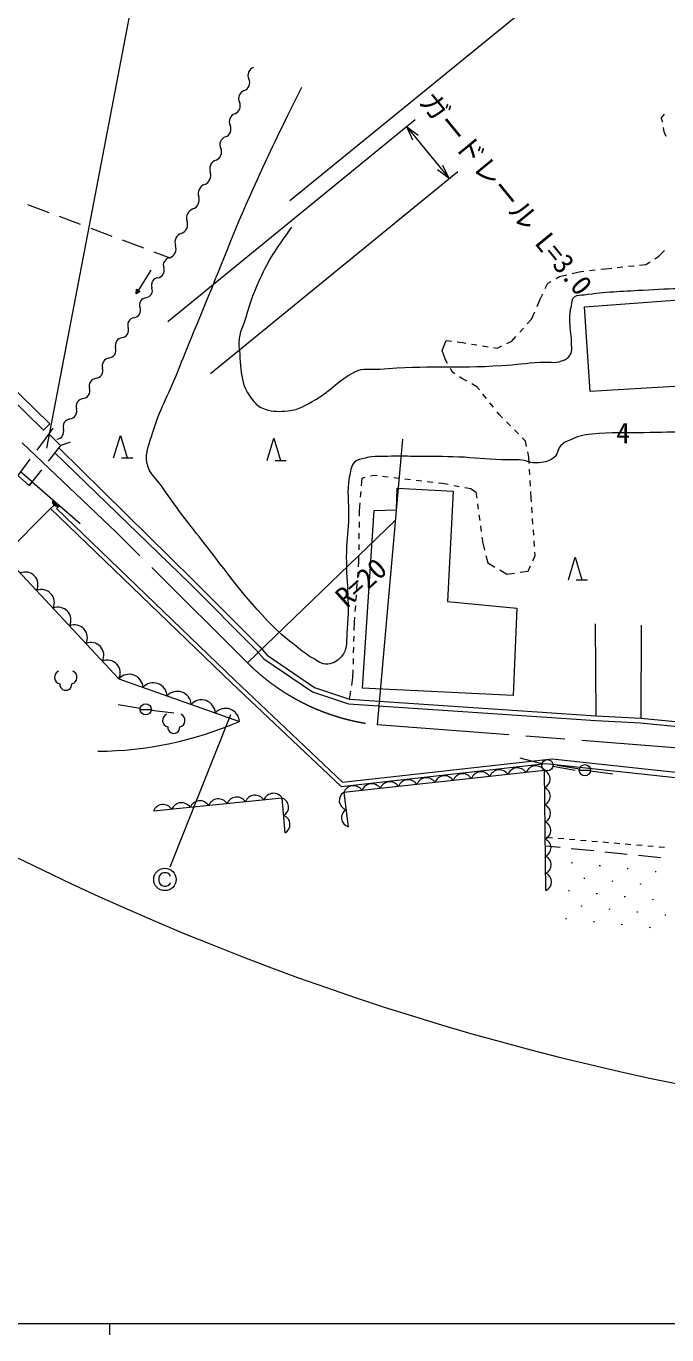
# Model space of a CAD drawing. Units: millimetres, scale not verified. Extents: x 40000 to 680000, y 20000 to 380000.
# Drawn here: x 160578 to 217586, y 204000 to 320530 of the extents above; entities that cross this region are included whole.
import ezdxf
from ezdxf.enums import TextEntityAlignment as Align

# ---------------------------------------------------------------- set-up
doc = ezdxf.new("R2010")
doc.units = ezdxf.units.MM
doc.header["$LTSCALE"] = 1000
doc.linetypes.add('CHAIN', pattern=[18.5, 12, -1.5, 3.5, -1.5])
for name, color, linetype, lineweight in [('M-BGD', 7, 'Continuous', 13), ('M-BMK', 2, 'CHAIN', 13), ('M-BMK-SRVR', 3, 'Continuous', 13), ('M-STR-HTXT', 7, 'Continuous', 13), ('M-STR-STRC', 7, 'Continuous', 13), ('M-TTL-BAND', 7, 'Continuous', 13)]:
    doc.layers.add(name, color=color, linetype=linetype, lineweight=lineweight)
doc.styles.add('ＭＳ ゴシック', font='')
doc.styles.get('ＭＳ ゴシック').set_extended_font_data('MS Gothic')

msp = doc.modelspace()

# ---------------------------------------------------------------- linework, layer by layer
at = {"layer": 'M-BGD'}
for p, q in [((217118, 312356), (217386, 312702)), ((217192, 311987), (217118, 312356)), ((217364, 311127), (217290, 311496)), ((217514, 310710), (217364, 311127)), ((160707, 304655), (162580, 303952)), ((163516, 303600), (165388, 302897)), ((166324, 302546), (168196, 301842)), ((169133, 301491), (171005, 300787)), ((171941, 300436), (173351, 299906)), ((215732, 299318), (216100, 299552)), ((216522, 299821), (216890, 300055)), ((216890, 300055), (217382, 300560)), ((171669, 298817), (170369, 296682)), ((208046, 298230), (208680, 298382)), ((209167, 298499), (209801, 298651)), ((209801, 298651), (210214, 298701)), ((210711, 298761), (211207, 298821)), ((211704, 298882), (212117, 298932)), ((212117, 298932), (212682, 298992)), ((213179, 299045), (213676, 299098)), ((214173, 299151), (214670, 299204)), ((215167, 299258), (215732, 299318)), ((206767, 297157), (206993, 297633)), ((206993, 297633), (207302, 297808)), ((207737, 298055), (208046, 298230)), ((170369, 296682), (170403, 297100)), ((170724, 296905), (170369, 296682)), ((170403, 297100), (170724, 296905)), ((206039, 295564), (206326, 296229)), ((206326, 296229), (206553, 296706)), ((205554, 294440), (205841, 295105)), ((205173, 294020), (205554, 294440)), ((197605, 291650), (197956, 292527)), ((197956, 292527), (198428, 292469)), ((203358, 292285), (203782, 292492)), ((203782, 292492), (204163, 292911)), ((204500, 293281), (204836, 293651)), ((197886, 290807), (197605, 291650)), ((198924, 292409), (199395, 292351)), ((199395, 292351), (199705, 292302)), ((200199, 292224), (200692, 292145)), ((201186, 292066), (201680, 291988)), ((202174, 291909), (202484, 291860)), ((202484, 291860), (202908, 292067)), ((198076, 290479), (197886, 290807)), ((198518, 289719), (198328, 290047)), ((198731, 289577), (198518, 289719)), ((199360, 289158), (199147, 289300)), ((199808, 288910), (199360, 289158)), ((200694, 288421), (200246, 288668)), ((200911, 288150), (200694, 288421)), ((201537, 287370), (201224, 287760)), ((202163, 286590), (201850, 286980)), ((202694, 285929), (202476, 286200)), ((202975, 285644), (202694, 285929)), ((203677, 284931), (203326, 285288)), ((204379, 284219), (204028, 284575)), ((162605, 284231), (161516, 282780)), ((163634, 283181), (162547, 281803)), ((168362, 282093), (168962, 284093)), ((168962, 284093), (169562, 282093)), ((182023, 281856), (182623, 283856)), ((182623, 283856), (183223, 281856)), ((205010, 283578), (204729, 283863)), ((205108, 283112), (205010, 283578)), ((169062, 282093), (170062, 282093)), ((205309, 282156), (205211, 282622)), ((205342, 281579), (205309, 282156)), ((160916, 281980), (159827, 280529)), ((161928, 281018), (160841, 279640)), ((182723, 281856), (183723, 281856)), ((205400, 280581), (205371, 281080)), ((161105, 279942), (165387, 276248)), ((190412, 279588), (190464, 280296)), ((190464, 280296), (190729, 280360)), ((191215, 280478), (191481, 280542)), ((191481, 280542), (191803, 280505)), ((192299, 280448), (192796, 280391)), ((193293, 280334), (193789, 280277)), ((194286, 280220), (194783, 280162)), ((195280, 280105), (195776, 280048)), ((196273, 279991), (196770, 279934)), ((197267, 279877), (197588, 279840)), ((197588, 279840), (198132, 279736)), ((205457, 279583), (205428, 280082)), ((190340, 278591), (190376, 279089)), ((198623, 279641), (199114, 279547)), ((199605, 279453), (200150, 279349)), ((200150, 279349), (200606, 279033)), ((200606, 279033), (200676, 278504)), ((205519, 278506), (205486, 279083)), ((162735, 277593), (158576, 273408)), ((190245, 276887), (190253, 277383)), ((190253, 277383), (190304, 278092)), ((191506, 277414), (190485, 261590)), ((200741, 278009), (200806, 277513)), ((205541, 278189), (205519, 278506)), ((205609, 277192), (205575, 277690)), ((190230, 275887), (190237, 276387)), ((200872, 277017), (200937, 276521)), ((205678, 276194), (205643, 276693)), ((190214, 274887), (190222, 275387)), ((201002, 276026), (201068, 275530)), ((201133, 275034), (201203, 274506)), ((205746, 275196), (205712, 275695)), ((190198, 273887), (190206, 274387)), ((201203, 274506), (201368, 273870)), ((205814, 274199), (205780, 274697)), ((158576, 273408), (168827, 262420)), ((190148, 272398), (190183, 272891)), ((190183, 272891), (190191, 273388)), ((201494, 273386), (201659, 272751)), ((201659, 272751), (202287, 272371)), ((205659, 272925), (205870, 273383)), ((205870, 273383), (205848, 273700)), ((208831, 271236), (209431, 273236)), ((209431, 273236), (210031, 271236)), ((190078, 271401), (190113, 271900)), ((202715, 272113), (203343, 271733)), ((203343, 271733), (204044, 271837)), ((204538, 271910), (205239, 272014)), ((205239, 272014), (205450, 272471)), ((190007, 270403), (190042, 270902)), ((209531, 271236), (210531, 271236)), ((189937, 269406), (189972, 269904)), ((189867, 268408), (189902, 268907)), ((189777, 266727), (189797, 267416)), ((189797, 267416), (189831, 267909)), ((211295, 259130), (211231, 267325)), ((215302, 267185), (215272, 258919)), ((189748, 265727), (189762, 266227)), ((189719, 264727), (189734, 265227)), ((189691, 263728), (189705, 264228)), ((168827, 262420), (179557, 258625)), ((189544, 261821), (189656, 262538)), ((189656, 262538), (189676, 263228)), ((189355, 260610), (189467, 261327)), ((170729, 259779), (168757, 260110)), ((170723, 259697), (171723, 259697)), ((171719, 259634), (173703, 259382)), ((206477, 254845), (204539, 255337)), ((207454, 254636), (209424, 254291)), ((209807, 254358), (207834, 254689)), ((209800, 254275), (210800, 254275)), ((210796, 254212), (212780, 253960)), ((206853, 248319), (207418, 248270)), ((207917, 248228), (208415, 248185)), ((206780, 247546), (208093, 247414)), ((208913, 248143), (209411, 248100)), ((209088, 247314), (211078, 247114)), ((209909, 248057), (210408, 248015)), ((210906, 247972), (211404, 247929)), ((211902, 247887), (212400, 247844)), ((212898, 247802), (213397, 247759)), ((213895, 247716), (214393, 247674)), ((214891, 247631), (215389, 247588)), ((215887, 247546), (216386, 247503)), ((216884, 247461), (217382, 247418)), ((209086, 246048), (209186, 246037)), ((212073, 247014), (214063, 246813)), ((215058, 246713), (217048, 246513)), ((211573, 245787), (211672, 245777)), ((214059, 245527), (214158, 245516)), ((216545, 245266), (216645, 245256)), ((208826, 243561), (208925, 243551)), ((210199, 244674), (210299, 244664)), ((212686, 244414), (212785, 244403)), ((215172, 244153), (215271, 244143)), ((211312, 243301), (211412, 243290)), ((213798, 243040), (213898, 243030)), ((216285, 242780), (216384, 242769)), ((209939, 242188), (210038, 242177)), ((212425, 241927), (212524, 241917)), ((214911, 241667), (215011, 241656)), ((217398, 241406), (217497, 241396)), ((208565, 241075), (208665, 241064)), ((211052, 240814), (211151, 240804)), ((213538, 240554), (213637, 240544)), ((216024, 240293), (216124, 240283))]:
    msp.add_line(p, q, dxfattribs=at)
for points in [[(210762, 288008), (210254, 295543), (229896, 296983), (229558, 301639), (227356, 301639), (226764, 310275), (235146, 310783), (236754, 289532)], [(159827, 280529), (160841, 279640), (161105, 279942), (160092, 280831)]]:
    msp.add_lwpolyline(points, close=True, dxfattribs=at)
for points in [[(143247, 303059), (162122, 284566), (162684, 285127), (143832, 303527)], [(162958, 284720), (162605, 284231), (163634, 283181), (164508, 283524)], [(163134, 282547), (175114, 270934), (181057, 264967), (181727, 264200), (186055, 261259), (189273, 260194), (202528, 259284), (211270, 258711), (215241, 258500), (226310, 257410), (229659, 257222), (243838, 256072), (248978, 256013), (260271, 256609), (275832, 257854), (286069, 258485), (287929, 259075)], [(163474, 282978), (175410, 271232), (181365, 265254), (182008, 264517), (186243, 261639), (189355, 260610), (202556, 259703), (211295, 259130), (215272, 258919), (226342, 257828), (229688, 257641), (243857, 256492), (248969, 256433), (260244, 257028), (275802, 258273), (285992, 258901), (287934, 259517)], [(193605, 279379), (198570, 279118), (198062, 269297), (204242, 268704), (203904, 260915), (190485, 261590)], [(191506, 277414), (193534, 277449), (193605, 279379)], [(163281, 278065), (162735, 277593), (178887, 262034), (188606, 252839), (206823, 254874)], [(163557, 277826), (163270, 277578), (179136, 262295), (188733, 253216), (207376, 255299)], [(206823, 254874), (221358, 253296), (233095, 252208), (244314, 251688), (255018, 251512), (260785, 251758), (276250, 252834), (289980, 253797), (299440, 254382), (310265, 255412)], [(207376, 255299), (221406, 253776), (233129, 252690), (244329, 252170), (255012, 251995), (260758, 252239), (276217, 253315), (289948, 254279), (299403, 254863), (310220, 255892)], [(206832, 243577), (206692, 254246), (188840, 252304), (189238, 249239)], [(183620, 248689), (183362, 251801), (171898, 250631)]]:
    msp.add_lwpolyline(points, dxfattribs=at)
for centre in [(171223, 259697), (206962, 254723), (210300, 254275)]:
    msp.add_circle(centre, 500, dxfattribs=at)
for centre, radius, start, end in [((179725, 315495), 743, 289.56623, 26.4112), ((181056, 316156), 743, 109.56623, 206.4112), ((180222, 314094), 743, 109.56623, 206.4112), ((178891, 313433), 743, 289.56623, 26.4112), ((179389, 312033), 743, 109.56623, 206.4112), ((178058, 311371), 743, 289.56623, 26.4112), ((178555, 309971), 743, 109.56623, 206.4112), ((177224, 309310), 743, 289.56623, 26.4112), ((177757, 307809), 850, 109.54513, 199.7719), ((176158, 307234), 850, 289.54513, 19.7719), ((175128, 305058), 850, 289.54513, 19.7719), ((176727, 305633), 850, 109.54513, 199.7719), ((175696, 303457), 850, 109.54513, 199.7719), ((174098, 302882), 850, 289.54513, 19.7719), ((174666, 301281), 850, 109.54513, 199.7719), ((173067, 300707), 850, 289.54513, 19.7719), ((173439, 299252), 660, 97.6403, 200.84899), ((172206, 298782), 660, 277.6403, 20.84899), ((171148, 297005), 660, 277.6403, 20.84899), ((172381, 297475), 660, 97.6403, 200.84899), ((171324, 295697), 660, 97.6403, 200.84899), ((170090, 295227), 660, 277.6403, 20.84899), ((169033, 293450), 660, 277.6403, 20.84899), ((170266, 293920), 660, 97.6403, 200.84899), ((169211, 292098), 704, 97.41082, 197.12538), ((167866, 291684), 704, 277.41082, 17.12538), ((168048, 290288), 704, 97.41082, 197.12538), ((166885, 288479), 704, 97.41082, 197.12538), ((166703, 289874), 704, 277.41082, 17.12538), ((165540, 288064), 704, 277.41082, 17.12538), ((165721, 286669), 704, 97.41082, 197.12538), ((164558, 284859), 704, 97.41082, 197.12538), ((164376, 286254), 704, 277.41082, 17.12538), ((163213, 284444), 704, 277.41082, 17.12538), ((163281, 278136), 354, 148.00592, 310.4111), ((163281, 278136), 283, 150.22996, 308.18706), ((163281, 278136), 212, 153.97629, 304.44074), ((163281, 278136), 142, 161.68802, 296.72901), ((163281, 278136), 100, 172.00568, 286.41134), ((160485, 270785), 1143, 333.1296, 112.9005), ((161950, 269216), 1143, 333.1296, 112.9005), ((163414, 267646), 1143, 333.1296, 112.9005), ((164879, 266076), 1143, 333.1296, 112.9005), ((166343, 264506), 1143, 333.1296, 112.9005), ((167808, 262937), 1143, 333.1296, 112.9005), ((163697, 262548), 599, 113.44836, 257.2818), ((164500, 262548), 599, 282.7182, 66.55164), ((169737, 261580), 1238, 3.74879, 137.28838), ((164098, 261932), 534, 176.52859, 3.47141), ((171883, 260821), 1238, 3.74879, 137.28838), ((174029, 260062), 1238, 3.74879, 137.28838), ((176175, 259303), 1238, 3.74879, 137.28838), ((173310, 258710), 599, 113.44836, 257.2818), ((174113, 258710), 599, 282.7182, 66.55164), ((178321, 258544), 1238, 3.74879, 137.28838), ((166742, 288169), 32204, 270.39022, 293.44862), ((173712, 258094), 534, 176.52859, 3.47141), ((201056, 253215), 916, 33.22705, 159.18952), ((202679, 253391), 916, 33.22705, 159.18952), ((204302, 253568), 916, 33.22705, 159.18952), ((205925, 253744), 916, 33.22705, 159.18952), ((206371, 253480), 831, 294.21953, 67.28817), ((189696, 251979), 916, 33.22705, 159.18952), ((191319, 252155), 916, 33.22705, 159.18952), ((192942, 252332), 916, 33.22705, 159.18952), ((194565, 252508), 916, 33.22705, 159.18952), ((196188, 252685), 916, 33.22705, 159.18952), ((197811, 252861), 916, 33.22705, 159.18952), ((199434, 253038), 916, 33.22705, 159.18952), ((177673, 250791), 928, 33.27456, 158.37813), ((179311, 250958), 928, 33.27456, 158.37813), ((180949, 251125), 928, 33.27456, 158.37813), ((182587, 251292), 928, 33.27456, 158.37813), ((183068, 250994), 859, 299.44588, 70.0101), ((189283, 251583), 847, 121.57937, 253.20865), ((206391, 251956), 831, 294.21953, 67.28817), ((172760, 250290), 928, 33.27456, 158.37813), ((174398, 250457), 928, 33.27456, 158.37813), ((176036, 250624), 928, 33.27456, 158.37813), ((189482, 250050), 847, 121.57937, 253.20865), ((206411, 250432), 831, 294.21953, 67.28817), ((183197, 249438), 859, 299.44588, 70.0101), ((206431, 248907), 831, 294.21953, 67.28817), ((206451, 247383), 831, 294.21953, 67.28817), ((206471, 245859), 831, 294.21953, 67.28817), ((206491, 244335), 831, 294.21953, 67.28817)]:
    msp.add_arc(centre, radius, start, end, dxfattribs=at)
for points, knots in [([(223629, 284457), (219690, 284406), (218691, 284399), (215527, 284327), (213735, 284287), (212723, 284394), (210941, 284210), (210112, 284125), (209647, 283980), (208882, 283649), (208573, 283515), (208383, 283431), (208157, 283181), (207813, 282801), (207894, 282358), (207478, 282058), (206993, 281708), (206601, 281682), (206004, 281637), (205484, 281597), (205212, 281835), (204694, 281894), (203990, 281974), (203588, 281878), (202881, 281906), (201380, 281964), (200545, 282105), (199044, 282163), (197619, 282218), (196819, 282194), (195394, 282210), (194489, 282220), (193981, 282272), (193078, 282233), (192162, 282194), (191627, 282289), (190738, 282070), (190356, 281975), (190076, 281978), (189802, 281695), (189418, 281298), (189437, 280904), (189334, 280362), (189078, 279012), (189313, 278219), (189270, 276846), (189231, 275624), (189093, 274945), (189071, 273723), (189022, 271040), (189389, 269524), (189129, 266853), (189033, 265863), (189269, 265100), (188603, 264361), (188250, 263969), (187935, 263779), (187410, 263729), (186852, 263676), (186563, 263980), (186076, 264256), (185461, 264605), (185151, 264863), (184602, 265309), (183757, 265995), (183258, 266356), (182496, 267134), (179798, 269889), (178598, 271718), (176214, 274749), (174810, 276536), (174025, 277542), (172740, 279417), (172168, 280251), (171547, 280604), (171336, 281593), (171140, 282516), (171465, 283071), (171722, 283979), (172335, 286148), (173031, 287243), (173881, 289331), (174891, 291814), (175454, 293206), (176478, 295683), (178278, 300043), (179170, 302535), (181128, 306826), (182615, 310086), (183134, 311163), (185111, 315091)], [0, 0, 0, 0, 1, 1, 1, 2, 2, 2, 3, 3, 3, 4, 4, 4, 5, 5, 5, 6, 6, 6, 7, 7, 7, 8, 8, 8, 9, 9, 9, 10, 10, 10, 11, 11, 11, 12, 12, 12, 13, 13, 13, 14, 14, 14, 15, 15, 15, 16, 16, 16, 17, 17, 17, 18, 18, 18, 19, 19, 19, 20, 20, 20, 21, 21, 21, 22, 22, 22, 23, 23, 23, 24, 24, 24, 25, 25, 25, 26, 26, 26, 27, 27, 27, 28, 28, 28, 29, 29, 29, 30, 30, 30, 30]), ([(184198, 302632), (182843, 300742), (182355, 300125), (181514, 298333), (180848, 296916), (180553, 296080), (180110, 294578), (179819, 293593), (179399, 293037), (179513, 292016), (179734, 290048), (179520, 288605), (180829, 287120), (181149, 286758), (181384, 286555), (181847, 286418), (182611, 286193), (183090, 286199), (183883, 286278), (184916, 286381), (185434, 286786), (186339, 287296), (187787, 288112), (188329, 289006), (189814, 289752), (190602, 290149), (191180, 289923), (192060, 289998), (196282, 290358), (198675, 290053), (202904, 290314), (204243, 290396), (204987, 290525), (206326, 290612), (207066, 290660), (207516, 290488), (208221, 290717), (208576, 290833), (208813, 290953), (208993, 291279), (209213, 291677), (209097, 291983), (209098, 292437), (209102, 293220), (208943, 293654), (208958, 294438), (208967, 294907), (208986, 295175), (209098, 295631), (209178, 295955), (209108, 296243), (209379, 296438), (209652, 296634), (209889, 296568), (210221, 296613), (212251, 296894), (213405, 296911), (215451, 297035), (218204, 297201), (219752, 297178), (222505, 297350), (223995, 297444), (224909, 297175), (226312, 297684), (226681, 297818), (226978, 297915), (227120, 298280), (227327, 298814), (226915, 299152), (226839, 299719), (226550, 301873), (226585, 303101), (226383, 305264), (226204, 307179), (225818, 308238), (225874, 310160), (225893, 310823), (225658, 311337), (226084, 311845), (226358, 312170), (226718, 312050), (227137, 312125), (228762, 312419), (229699, 312423), (231349, 312476), (233239, 312538), (234301, 312575), (236192, 312511), (238595, 312431), (239942, 312346), (242333, 312090), (244988, 311807), (245895, 311632), (249089, 311055)], [0, 0, 0, 0, 1, 1, 1, 2, 2, 2, 3, 3, 3, 4, 4, 4, 5, 5, 5, 6, 6, 6, 7, 7, 7, 8, 8, 8, 9, 9, 9, 10, 10, 10, 11, 11, 11, 12, 12, 12, 13, 13, 13, 14, 14, 14, 15, 15, 15, 16, 16, 16, 17, 17, 17, 18, 18, 18, 19, 19, 19, 20, 20, 20, 21, 21, 21, 22, 22, 22, 23, 23, 23, 24, 24, 24, 25, 25, 25, 26, 26, 26, 27, 27, 27, 28, 28, 28, 29, 29, 29, 30, 30, 30, 31, 31, 31, 31])]:
    msp.add_open_spline(points, degree=3, knots=knots, dxfattribs=at)
at = {"layer": 'M-BMK'}
msp.add_line((240431, 254572), (191845, 258314), dxfattribs=at)
msp.add_lwpolyline([(180264, 263847), (168583, 275480), (160229, 283424)], dxfattribs=at)
msp.add_arc((193925, 277552), 19351, 225.09439, 263.82798, dxfattribs=at)
at = {"layer": 'M-BMK-SRVR'}
for p, q in [((191845, 258314), (194091, 283758)), ((180264, 263847), (193453, 276532))]:
    msp.add_line(p, q, dxfattribs=at)
at = {"layer": 'M-STR-HTXT'}
for p, q in [((162427, 282940), (172430, 335378)), ((184043, 305017), (214695, 329987)), ((173195, 294225), (195192, 312221)), ((194418, 311588), (198208, 306956)), ((194418, 311588), (194967, 310423)), ((194418, 311588), (195451, 310819)), ((198208, 306956), (197175, 307725)), ((198208, 306956), (197658, 308121)), ((176986, 289592), (198982, 307589))]:
    msp.add_line(p, q, dxfattribs=at)
for centre, radius, start, end in [((264762, 407366), 94205, 236.69427, 282.57972), ((265964, 460389), 238802, 238.94126, 280.83389)]:
    msp.add_arc(centre, radius, start, end, dxfattribs=at)
at = {"layer": 'M-STR-STRC'}
for p, q in [((178754, 259222), (173373, 245647)), ((172426, 244852), (172376, 244652)), ((172526, 245002), (172426, 244852)), ((172676, 245102), (172526, 245002)), ((172826, 245152), (172676, 245102)), ((173026, 245152), (172826, 245152)), ((173176, 245102), (173026, 245152)), ((173326, 245002), (173176, 245102)), ((173426, 244852), (173326, 245002)), ((172376, 244652), (172376, 244452)), ((172376, 244452), (172426, 244252)), ((172426, 244252), (172526, 244102)), ((172526, 244102), (172676, 244002)), ((172676, 244002), (172826, 243952)), ((172826, 243952), (173026, 243952)), ((173026, 243952), (173176, 244002)), ((173176, 244002), (173326, 244102)), ((173326, 244102), (173426, 244252))]:
    msp.add_line(p, q, dxfattribs=at)
msp.add_circle((172926, 244552), 1000, dxfattribs=at)
at = {"layer": 'M-TTL-BAND'}
for p, q in [((40000, 205000), (579000, 205000)), ((168000, 205000), (168000, 204000))]:
    msp.add_line(p, q, dxfattribs=at)

# ---------------------------------------------------------------- texts
at = {"layer": 'M-BGD', "style": 'ＭＳ ゴシック'}
msp.add_text('4', height=1833, dxfattribs=at).set_placement((213075, 282839), align=Align.BOTTOM_LEFT)
at = {"layer": 'M-BMK-SRVR', "style": 'ＭＳ ゴシック'}
msp.add_text('R=20', height=1833, rotation=41.731, dxfattribs=at).set_placement((188511, 269320), align=Align.MIDDLE_LEFT)
at = {"layer": 'M-STR-HTXT', "style": 'ＭＳ ゴシック'}
msp.add_text('ガードレール L=3.0', height=1833, rotation=309.289, dxfattribs=at).set_placement((202139, 304736), align=Align.BOTTOM_CENTER)

doc.saveas('drawing.dxf')
